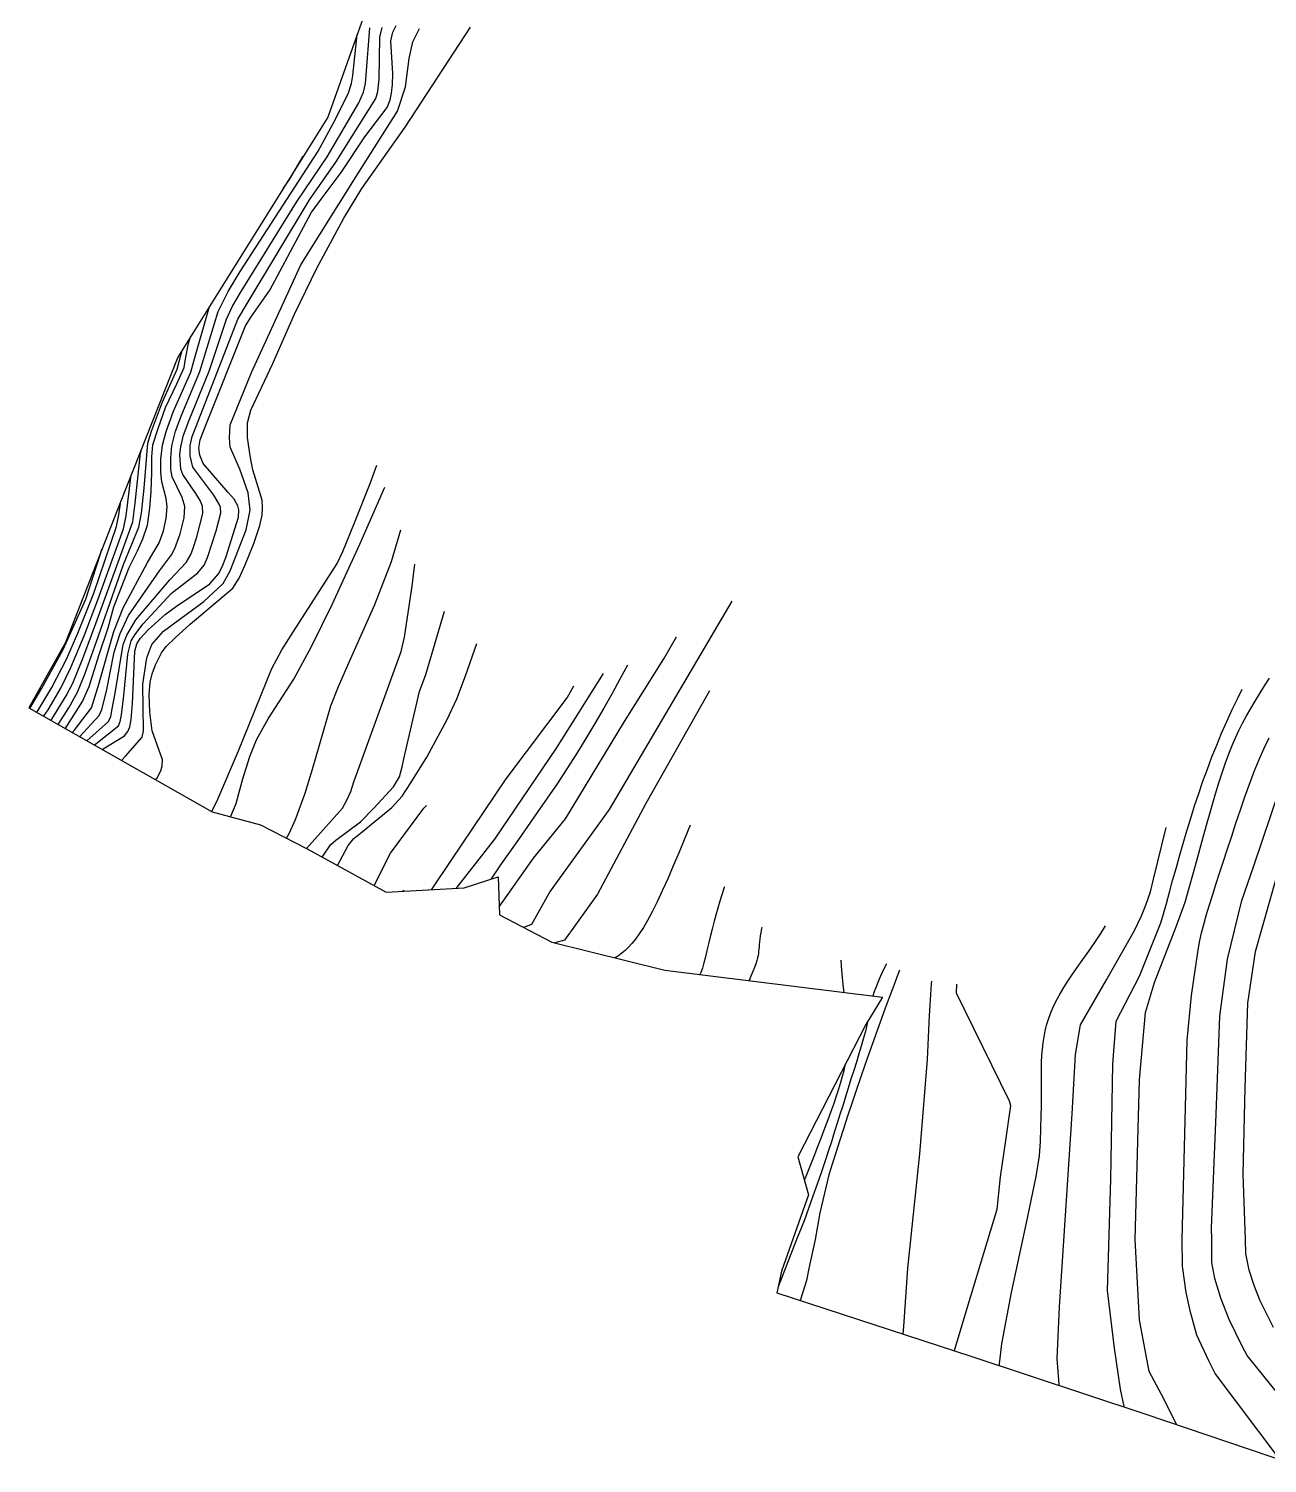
# Model space of a CAD drawing. Header units: metres. Extents: x 241192 to 243846, y 277833 to 281228.
# Drawn here: x 243411 to 243558.6, y 280921.7 to 281092.7 of the extents above; entities that cross this region are included whole.
import ezdxf

# ---------------------------------------------------------------- set-up
doc = ezdxf.new("R2010")
doc.units = ezdxf.units.M
for name, color, linetype in [('TERRAIN_BOUNDARY', 6, 'Continuous'), ('TERRAIN_CONTOUR_1M', 3, 'Continuous'), ('TERRAIN_CONTOUR_5M_SUPPLEMENT', 4, 'Continuous')]:
    doc.layers.add(name, color=color, linetype=linetype)

msp = doc.modelspace()

# ---------------------------------------------------------------- linework, layer by layer
at = {"layer": 'TERRAIN_BOUNDARY'}
msp.add_polyline3d([(243461.32, 281123.5, 0), (243446.6, 281082.14, 0), (243428.74, 281053.55, 0), (243421.85, 281036.17, 0), (243415.36, 281019.51, 0), (243410.96, 281011.72, 0), (243432.82, 280999.36, 0), (243438.57, 280997.78, 0), (243444.13, 280994.93, 0), (243453.58, 280989.76, 0), (243462.88, 280990.27, 0), (243466.92, 280991.59, 0), (243467.09, 280987.07, 0), (243473.33, 280983.8, 0), (243486.79, 280980.48, 0), (243512.73, 280977.24, 0), (243510.74, 280974.01, 0), (243502.65, 280958.23, 0), (243503.91, 280953.7, 0), (243500.69, 280944.62, 0), (243500.13, 280942.02, 0), (243523.24, 280934.48, 0), (243544, 280927.58, 0), (243561.37, 280921.7, 0)], dxfattribs=at)
at = {"layer": 'TERRAIN_CONTOUR_1M'}
for points in [[(243417.01, 281008.29, 12), (243419.37, 281010.81, 12), (243419.68, 281011.54, 12), (243420.22, 281013.73, 12), (243421.16, 281018.36, 12), (243421.86, 281020.59, 12), (243422.86, 281022.73, 12), (243426.56, 281028.07, 12), (243427.98, 281029.97, 12), (243428.39, 281030.72, 12), (243429, 281032.47, 12), (243429.49, 281034.37, 12), (243429.57, 281035.73, 12), (243429.24, 281036.81, 12), (243428.06, 281039.25, 12), (243427.9, 281040.13, 12), (243427.88, 281041.54, 12), (243428, 281042.96, 12), (243428.46, 281044.7, 12), (243429.21, 281046.71, 12), (243431.37, 281051.84, 12), (243433.56, 281058.96, 12), (243434.73, 281061.37, 12), (243436.18, 281063.75, 12), (243445.47, 281078.07, 12), (243447.25, 281081.36, 12), (243449.03, 281084.9, 12), (243449.43, 281086.13, 12), (243449.58, 281087.09, 12), (243450.1, 281091.98, 12)], [(243417.88, 281007.8, 13), (243420.45, 281010.12, 13), (243420.75, 281010.71, 13), (243420.9, 281011.6, 13), (243421.26, 281013.47, 13), (243422.22, 281019.28, 13), (243422.65, 281020.4, 13), (243423.72, 281022.24, 13), (243427.79, 281027, 13), (243429.71, 281029.07, 13), (243430.27, 281030.01, 13), (243430.55, 281030.75, 13), (243431, 281032.12, 13), (243431.7, 281034.91, 13), (243431.66, 281035.78, 13), (243431.41, 281036.43, 13), (243430.89, 281037.3, 13), (243429.31, 281039.55, 13), (243429.1, 281040.19, 13), (243428.98, 281041.92, 13), (243429.08, 281042.86, 13), (243429.4, 281044.24, 13), (243430.07, 281046.03, 13), (243432.45, 281051.87, 13), (243434.52, 281058.07, 13), (243435.26, 281059.6, 13), (243436.28, 281061.37, 13), (243442.88, 281072.01, 13), (243446.52, 281077.42, 13), (243450.29, 281083.86, 13), (243450.85, 281085.12, 13), (243451.09, 281086.16, 13), (243451.17, 281087.14, 13), (243451.63, 281092.78, 13)], [(243418.78, 281007.3, 14), (243421.65, 281009.61, 14), (243421.87, 281010.12, 14), (243422.01, 281010.89, 14), (243422.31, 281013.21, 14), (243422.78, 281018.12, 14), (243423.16, 281019.72, 14), (243423.62, 281020.45, 14), (243424.59, 281021.74, 14), (243427.94, 281025.35, 14), (243431.12, 281027.82, 14), (243431.87, 281028.76, 14), (243432.28, 281029.64, 14), (243433.32, 281032.83, 14), (243433.84, 281034.96, 14), (243433.81, 281035.65, 14), (243433.66, 281036.03, 14), (243433.01, 281037.08, 14), (243430.53, 281040.42, 14), (243430.21, 281041.78, 14), (243430.21, 281043, 14), (243430.44, 281044.07, 14), (243430.94, 281045.38, 14), (243435.87, 281058.06, 14), (243436.98, 281059.94, 14), (243444.41, 281072.29, 14), (243447.56, 281076.77, 14), (243452.32, 281084.34, 14), (243452.57, 281085.21, 14), (243452.74, 281086.68, 14), (243452.82, 281091.66, 14), (243453.09, 281092.82, 14)], [(243422.01, 281005.47, 16), (243422.48, 281005.98, 16), (243424.47, 281008.23, 16), (243424.66, 281008.98, 16), (243424.58, 281014.56, 16), (243425.04, 281017.69, 16), (243425.65, 281019.29, 16), (243427.03, 281020.89, 16), (243431.84, 281024.41, 16), (243434.13, 281026.54, 16), (243434.97, 281028.07, 16), (243436.88, 281032.96, 16), (243437.34, 281035.3, 16), (243437.11, 281037.36, 16), (243436.12, 281040.19, 16), (243434.97, 281042.79, 16), (243434.9, 281043.93, 16), (243434.97, 281045.46, 16), (243437.5, 281051.72, 16), (243443.38, 281064.55, 16), (243450.19, 281075.38, 16), (243454.93, 281082.86, 16), (243455.85, 281085.76, 16), (243456.3, 281089.12, 16), (243456.76, 281091.11, 16), (243457.53, 281092.71, 16)], [(243426.04, 281003.19, 17), (243426.26, 281003.4, 17), (243426.72, 281004.22, 17), (243426.88, 281004.84, 17), (243426.9, 281005.59, 17), (243426.71, 281006.1, 17), (243425.67, 281008.99, 17), (243425.38, 281011.24, 17), (243425.3, 281013.31, 17), (243425.43, 281014.81, 17), (243425.68, 281015.79, 17), (243426.07, 281016.87, 17), (243426.79, 281018.29, 17), (243427.35, 281019.03, 17), (243428.4, 281020.08, 17), (243430.22, 281021.71, 17), (243435.28, 281025.99, 17), (243436.03, 281027.21, 17), (243436.76, 281028.78, 17), (243437.78, 281031.31, 17), (243438.51, 281033.47, 17), (243438.77, 281034.71, 17), (243438.82, 281035.6, 17), (243438.78, 281036.48, 17), (243437.68, 281040.09, 17), (243437.36, 281041.79, 17), (243437.04, 281043.96, 17), (243437.04, 281045.71, 17), (243437.42, 281047.2, 17), (243440.01, 281052.69, 17), (243442.64, 281058.67, 17), (243445.31, 281064.13, 17), (243448.51, 281070.1, 17), (243450.68, 281073.62, 17), (243455.83, 281080.96, 17), (243463.6, 281092.84, 17)], [(243441.32, 281073.68, 11), (243442.03, 281074.72, 11), (243443.69, 281077.49, 11)], [(243416.14, 281008.79, 11), (243416.38, 281009.04, 11), (243418.43, 281011.74, 11), (243418.59, 281012.26, 11), (243419.24, 281014.3, 11), (243421.11, 281020.83, 11), (243422.21, 281023.67, 11), (243425.13, 281029.04, 11), (243426.51, 281031.42, 11), (243427.01, 281032.83, 11), (243427.35, 281034.3, 11), (243427.48, 281035.69, 11), (243427.35, 281036.68, 11), (243426.81, 281038.67, 11), (243426.71, 281039.83, 11), (243426.71, 281041.39, 11), (243426.91, 281043.06, 11), (243427.36, 281044.68, 11), (243428.22, 281047.08, 11), (243430.29, 281051.76, 11), (243430.64, 281053.07, 11), (243432.49, 281059.55, 11)], [(243414.44, 281009.75, 9), (243414.54, 281009.87, 9), (243415.73, 281011.73, 9), (243416.78, 281013.62, 9), (243417.65, 281015.77, 9), (243419.04, 281019.66, 9), (243422.26, 281028.82, 9), (243424.1, 281033.27, 9), (243424.41, 281034.95, 9), (243424.71, 281037.9, 9), (243425.17, 281043.3, 9), (243425.61, 281044.7, 9), (243426.89, 281048.21, 9), (243428.65, 281052.1, 9), (243428.94, 281053.18, 9), (243429.23, 281054.33, 9)], [(243413.6, 281010.22, 8), (243413.73, 281010.4, 8), (243415.44, 281013.17, 8), (243416.2, 281014.69, 8), (243417.4, 281017.63, 8), (243418.97, 281021.77, 8), (243423.35, 281033.92, 8), (243423.66, 281036.14, 8), (243424.3, 281042.13, 8), (243424.43, 281042.66, 8)], [(243432.79, 280999.38, 18), (243433.49, 281000.84, 18), (243435.95, 281006.6, 18), (243439.95, 281016.42, 18), (243441.12, 281018.67, 18), (243442.5, 281020.84, 18), (243447.74, 281028.95, 18), (243448.4, 281030.39, 18), (243449.78, 281033.77, 18), (243451.64, 281038.49, 18), (243452.46, 281040.65, 18)], [(243412.74, 281010.71, 7), (243413.27, 281011.5, 7), (243414.8, 281014.09, 7), (243415.99, 281016.55, 7), (243417.57, 281020.31, 7), (243419.19, 281024.59, 7), (243422.25, 281033.08, 7), (243422.56, 281034.61, 7), (243423.18, 281039.51, 7)], [(243435.01, 280998.76, 19), (243435.04, 280998.81, 19), (243435.68, 281000.34, 19), (243436.44, 281003.14, 19), (243437.33, 281005.94, 19), (243438.1, 281007.91, 19), (243439.49, 281010.43, 19), (243442.54, 281015.15, 19), (243444.68, 281019.04, 19), (243447.12, 281024.07, 19), (243450.44, 281031.26, 19), (243453.42, 281038.03, 19)], [(243411.93, 281011.17, 6), (243413.71, 281014.18, 6), (243415.49, 281017.63, 6), (243416.83, 281020.63, 6), (243418.73, 281025.4, 6), (243421.43, 281033.34, 6), (243421.69, 281034.75, 6), (243421.92, 281036.35, 6)], [(243441.68, 280996.19, 21), (243442, 280996.78, 21), (243442.75, 280998.42, 21), (243443.9, 281001.55, 21), (243444.79, 281004.42, 21), (243446.96, 281011.96, 21), (243447.9, 281014.3, 21), (243449.16, 281017.19, 21), (243452.22, 281024.05, 21), (243454.19, 281029.19, 21), (243455.33, 281032.97, 21)], [(243444.05, 280994.97, 22), (243444.75, 280995.73, 22), (243448.38, 280999.8, 22), (243448.88, 281000.72, 22), (243449.34, 281001.77, 22), (243449.73, 281002.92, 22), (243455.36, 281018.44, 22), (243455.74, 281020.17, 22), (243456.68, 281026.23, 22), (243457, 281028.86, 22)], [(243494.75, 281024.44, 31), (243480.16, 280999.61, 31), (243473.12, 280989.87, 31), (243470.88, 280985.93, 31), (243469.95, 280985.57, 31)], [(243445.92, 280993.95, 23), (243446.01, 280994.06, 23), (243446.94, 280995.43, 23), (243447.58, 280995.98, 23), (243450.49, 280998.17, 23), (243452.11, 280999.79, 23), (243454.44, 281002.33, 23), (243455.15, 281003.5, 23), (243455.48, 281004.69, 23), (243455.67, 281005.65, 23), (243457.53, 281013.7, 23), (243458.31, 281015.72, 23), (243460.52, 281023.27, 23)], [(243447.78, 280992.93, 24), (243449.04, 280995.32, 24), (243449.71, 280996.16, 24), (243450.69, 280996.98, 24), (243454.24, 280999.88, 24), (243455.46, 281001.22, 24), (243456.52, 281002.8, 24), (243458.4, 281005.84, 24), (243460.85, 281010.35, 24), (243461.98, 281012.82, 24), (243463.04, 281015.54, 24), (243464.39, 281019.41, 24)], [(243482.32, 281016.82, 29), (243481.47, 281015.22, 29), (243480.51, 281013.46, 29), (243479.5, 281011.68, 29), (243478.45, 281009.88, 29), (243477.37, 281008.08, 29), (243476.25, 281006.27, 29), (243475.1, 281004.48, 29), (243473.93, 281002.7, 29), (243472.75, 281000.96, 29), (243471.57, 280999.26, 29), (243470.43, 280997.61, 29), (243469.32, 280996.04, 29), (243468.27, 280994.54, 29), (243467.29, 280993.14, 29), (243466.41, 280991.84, 29), (243466.06, 280991.31, 29)], [(243479.44, 281015.85, 28), (243473.84, 281006.95, 28), (243466.46, 280996.07, 28), (243461.85, 280990.21, 28)], [(243547.81, 280926.3, 44), (243545.98, 280929.89, 44), (243544.52, 280932.65, 44), (243543.37, 280938.79, 44), (243542.83, 280948.37, 44), (243543.37, 280967.39, 44), (243544.06, 280975.41, 44), (243545.14, 280979.02, 44), (243547.75, 280985.76, 44), (243548.8, 280988.56, 44), (243549.28, 280990.27, 44), (243549.78, 280992.1, 44), (243550.3, 280993.99, 44), (243550.82, 280995.9, 44), (243551.34, 280997.77, 44), (243551.85, 280999.55, 44), (243552.33, 281001.2, 44), (243552.78, 281002.68, 44), (243553.21, 281004, 44), (243553.61, 281005.19, 44), (243554.01, 281006.26, 44), (243554.4, 281007.24, 44), (243554.8, 281008.16, 44), (243555.21, 281009.04, 44), (243555.65, 281009.9, 44), (243556.12, 281010.77, 44), (243556.62, 281011.64, 44), (243557.15, 281012.53, 44), (243557.69, 281013.43, 44), (243558.26, 281014.35, 44), (243558.85, 281015.29, 44)], [(243458.95, 280990.05, 27), (243461.31, 280993.56, 27), (243467.86, 281003.26, 27), (243475.12, 281012.95, 27), (243475.94, 281014.36, 27)], [(243492.09, 281013.78, 32), (243484.53, 281000.34, 32), (243478.75, 280989.55, 32), (243474.82, 280984.04, 32), (243473.65, 280983.72, 32)], [(243541.55, 280928.4, 43), (243541.53, 280928.47, 43), (243541.11, 280930.54, 43), (243540.38, 280935.43, 43), (243539.54, 280942.3, 43), (243539.96, 280955.56, 43), (243540.16, 280969.28, 43), (243540.58, 280974.39, 43), (243543.35, 280979.77, 43), (243545.91, 280986.12, 43), (243546.21, 280987.17, 43), (243546.56, 280988.43, 43), (243546.93, 280989.76, 43), (243547.31, 280991.15, 43), (243547.71, 280992.59, 43), (243548.13, 280994.06, 43), (243548.55, 280995.56, 43), (243549, 280997.06, 43), (243549.46, 280998.57, 43), (243549.93, 281000.06, 43), (243550.42, 281001.53, 43), (243550.92, 281002.99, 43), (243551.45, 281004.44, 43), (243551.99, 281005.88, 43), (243552.56, 281007.3, 43), (243553.15, 281008.72, 43), (243553.77, 281010.12, 43), (243554.41, 281011.52, 43), (243555.07, 281012.91, 43), (243555.59, 281013.95, 43)], [(243560.12, 280922.13, 46), (243552.37, 280932.39, 46), (243551.62, 280933.9, 46), (243550.2, 280936.99, 46), (243549.44, 280939.73, 46), (243548.91, 280942.05, 46), (243548.49, 280945.2, 46), (243548.46, 280948.37, 46), (243548.81, 280962.52, 46), (243549.03, 280972.12, 46), (243549.56, 280977.46, 46), (243550.06, 280980.99, 46), (243550.27, 280982.36, 46), (243550.39, 280983.15, 46), (243550.55, 280984, 46), (243550.76, 280984.92, 46), (243551.01, 280985.92, 46), (243551.32, 280987, 46), (243551.66, 280988.16, 46), (243552.05, 280989.39, 46), (243552.46, 280990.69, 46), (243552.91, 280992.05, 46), (243553.37, 280993.47, 46), (243553.85, 280994.94, 46), (243554.35, 280996.46, 46), (243554.86, 280998.01, 46), (243555.38, 280999.57, 46), (243555.91, 281001.13, 46), (243556.46, 281002.66, 46), (243557.03, 281004.15, 46), (243557.61, 281005.57, 46), (243558.2, 281006.92, 46), (243558.82, 281008.17, 46)], [(243564.65, 280924.06, 47), (243556.21, 280934.55, 47), (243555.62, 280935.59, 47), (243554.05, 280938.86, 47), (243553.05, 280941.4, 47), (243552.33, 280943.71, 47), (243551.99, 280945.65, 47), (243551.97, 280947.09, 47), (243551.99, 280948.37, 47), (243551.93, 280949.76, 47), (243552.51, 280963.32, 47), (243552.95, 280975, 47), (243553.86, 280981.79, 47), (243555.55, 280988.77, 47), (243556.93, 280992.77, 47), (243560.1, 281002.1, 47)], [(243489.8, 280997.75, 33), (243489.18, 280996.22, 33), (243488.48, 280994.54, 33), (243487.79, 280992.91, 33), (243487.12, 280991.37, 33), (243486.47, 280989.93, 33), (243485.85, 280988.61, 33), (243485.27, 280987.43, 33), (243484.72, 280986.41, 33), (243484.22, 280985.54, 33), (243483.74, 280984.8, 33), (243483.29, 280984.17, 33), (243482.86, 280983.64, 33), (243482.45, 280983.2, 33), (243482.05, 280982.82, 33), (243481.65, 280982.49, 33), (243481.26, 280982.19, 33), (243480.88, 280981.94, 33)], [(243533.79, 280930.97, 42), (243533.77, 280931.13, 42), (243533.53, 280934.15, 42), (243533.81, 280940.35, 42), (243535.34, 280963.35, 42), (243535.72, 280970.41, 42), (243536.34, 280973.94, 42), (243539.41, 280979.31, 42), (243542.78, 280985.22, 42), (243543.6, 280986.93, 42), (243544.16, 280988.35, 42), (243544.65, 280989.8, 42), (243545.02, 280991.33, 42), (243546.55, 280997.47, 42)], [(243559.34, 280937.9, 48), (243557.75, 280941.08, 48), (243557.03, 280942.9, 48), (243556.44, 280944.71, 48), (243556.05, 280946.69, 48), (243555.98, 280948.37, 48), (243555.73, 280956.15, 48), (243555.96, 280966.47, 48), (243556.27, 280976.55, 48), (243557.19, 280982.69, 48), (243559.69, 280991.5, 48)], [(243455.59, 280989.87, 26), (243455.68, 280989.99, 26)], [(243493.89, 280990.42, 34), (243493.87, 280990.34, 34), (243493.54, 280989.32, 34), (243493.22, 280988.3, 34), (243492.93, 280987.29, 34), (243492.65, 280986.31, 34), (243492.41, 280985.37, 34), (243492.19, 280984.46, 34), (243491.99, 280983.61, 34), (243491.8, 280982.8, 34), (243491.62, 280982.05, 34), (243491.44, 280981.36, 34), (243491.26, 280980.73, 34), (243491.06, 280980.18, 34), (243490.96, 280979.96, 34)], [(243526.69, 280933.33, 41), (243526.67, 280933.57, 41), (243526.93, 280935.93, 41), (243528.12, 280942.07, 41), (243529.88, 280950.37, 41), (243531.06, 280955.89, 41), (243531.45, 280958.35, 41), (243531.55, 280960.07, 41), (243531.61, 280961.63, 41), (243531.64, 280963.06, 41), (243531.66, 280964.35, 41), (243531.66, 280965.54, 41), (243531.66, 280966.63, 41), (243531.66, 280967.64, 41), (243531.67, 280968.58, 41), (243531.69, 280969.46, 41), (243531.73, 280970.29, 41), (243531.79, 280971.07, 41), (243531.87, 280971.82, 41), (243531.98, 280972.54, 41), (243532.12, 280973.24, 41), (243532.29, 280973.93, 41), (243532.5, 280974.62, 41), (243532.75, 280975.31, 41), (243533.04, 280976, 41), (243533.38, 280976.72, 41), (243533.78, 280977.45, 41), (243534.22, 280978.22, 41), (243534.73, 280979.03, 41), (243535.29, 280979.88, 41), (243535.92, 280980.78, 41), (243536.59, 280981.73, 41), (243537.3, 280982.73, 41), (243538.03, 280983.77, 41), (243538.76, 280984.86, 41), (243539.32, 280985.74, 41)], [(243508.16, 280977.81, 36), (243508.09, 280978.4, 36), (243508.01, 280979.18, 36), (243507.92, 280980.03, 36), (243507.83, 280980.95, 36), (243507.78, 280981.68, 36)], [(243513.19, 280981.22, 37), (243512.97, 280980.78, 37), (243512.61, 280980.05, 37), (243512.32, 280979.4, 37), (243512.08, 280978.82, 37), (243511.88, 280978.3, 37), (243511.71, 280977.82, 37), (243511.58, 280977.39, 37), (243511.58, 280977.38, 37)], [(243514.77, 280980.48, 38), (243514.55, 280979.95, 38), (243514.22, 280979.07, 38), (243513.86, 280978.12, 38), (243513.47, 280977.08, 38), (243513.05, 280975.95, 38), (243512.61, 280974.72, 38), (243512.14, 280973.42, 38), (243511.65, 280972.05, 38), (243511.15, 280970.62, 38), (243510.63, 280969.15, 38), (243510.11, 280967.65, 38), (243509.59, 280966.13, 38), (243509.08, 280964.6, 38), (243508.57, 280963.07, 38), (243508.07, 280961.57, 38), (243507.6, 280960.11, 38), (243507.15, 280958.7, 38), (243506.72, 280957.36, 38), (243506.33, 280956.1, 38), (243505.26, 280951.56, 38), (243504.68, 280948.37, 38), (243503.96, 280944.9, 38), (243503.65, 280943.47, 38), (243503.21, 280942.08, 38), (243502.92, 280941.11, 38)], [(243518.57, 280979.17, 39), (243518.53, 280978.85, 39), (243518.43, 280977.57, 39), (243518.35, 280976.31, 39), (243518.3, 280975.07, 39), (243518.05, 280969.83, 39), (243517.12, 280958.58, 39), (243515.69, 280944.96, 39), (243515.24, 280938, 39), (243515.14, 280937.12, 39)], [(243510.95, 280974.36, 37), (243510.94, 280974.31, 37), (243510.81, 280973.71, 37), (243510.64, 280973.03, 37), (243510.43, 280972.26, 37), (243510.18, 280971.41, 37), (243509.91, 280970.49, 37), (243509.61, 280969.52, 37), (243509.29, 280968.51, 37), (243508.97, 280967.47, 37), (243508.64, 280966.41, 37), (243508.3, 280965.36, 37), (243507.98, 280964.32, 37), (243507.65, 280963.28, 37), (243507.32, 280962.22, 37), (243506.98, 280961.14, 37), (243506.63, 280960.03, 37), (243506.25, 280958.87, 37), (243505.84, 280957.64, 37), (243505.4, 280956.34, 37), (243504.92, 280954.97, 37), (243504.42, 280953.53, 37), (243503.9, 280952.07, 37), (243503.37, 280950.6, 37), (243502.46, 280948.37, 37), (243500.28, 280942.74, 37)], [(243503.42, 280955.46, 36), (243503.62, 280955.94, 36), (243504.1, 280957.13, 36), (243504.58, 280958.31, 36), (243505.03, 280959.45, 36), (243505.46, 280960.57, 36), (243505.87, 280961.65, 36), (243506.26, 280962.68, 36), (243506.62, 280963.68, 36), (243506.95, 280964.62, 36), (243507.25, 280965.51, 36), (243507.52, 280966.35, 36), (243507.76, 280967.13, 36), (243507.97, 280967.84, 36), (243508.15, 280968.5, 36), (243508.29, 280969.11, 36), (243508.35, 280969.34, 36)]]:
    msp.add_polyline3d(points, dxfattribs=at)
at = {"layer": 'TERRAIN_CONTOUR_5M_SUPPLEMENT'}
for points in [[(243419.7, 281006.77, 15), (243420.03, 281006.98, 15), (243422.39, 281008.42, 15), (243422.77, 281008.92, 15), (243423, 281009.49, 15), (243423.18, 281010.34, 15), (243423.32, 281012.26, 15), (243423.62, 281018.48, 15), (243423.84, 281019.37, 15), (243424.24, 281020, 15), (243425.21, 281021.04, 15), (243427.21, 281022.88, 15), (243428.58, 281023.84, 15), (243432.56, 281026.51, 15), (243433.57, 281027.7, 15), (243434.03, 281028.56, 15), (243434.44, 281029.66, 15), (243435.95, 281034.46, 15), (243436.01, 281035.35, 15), (243435.9, 281035.81, 15), (243435.44, 281036.59, 15), (243434.73, 281037.41, 15), (243431.77, 281040.87, 15), (243431.35, 281041.87, 15), (243431.25, 281042.74, 15), (243431.4, 281043.69, 15), (243432.01, 281045.23, 15), (243436.79, 281057.27, 15), (243437.48, 281058.32, 15), (243439.68, 281061.5, 15), (243444.64, 281070.73, 15), (243445.93, 281072.51, 15), (243448.22, 281075.55, 15), (243451.02, 281079.78, 15), (243453.67, 281083.29, 15), (243454.03, 281084.2, 15), (243454.2, 281085, 15), (243454.32, 281086.04, 15), (243454.34, 281087.3, 15), (243454.14, 281091.24, 15), (243454.36, 281092.26, 15), (243454.76, 281093.07, 15)], [(243415.32, 281009.25, 10), (243417.38, 281012.48, 10), (243418.15, 281014.3, 10), (243419.39, 281018.21, 10), (243420.44, 281021.27, 10), (243421.11, 281023.76, 10), (243422.92, 281028.48, 10), (243423.94, 281030.45, 10), (243424.55, 281031.89, 10), (243425.13, 281033.5, 10), (243425.38, 281035.53, 10), (243425.54, 281037.51, 10), (243425.65, 281039.77, 10), (243425.65, 281041.65, 10), (243425.76, 281043.08, 10), (243426.37, 281045.01, 10), (243427.25, 281047.55, 10), (243428.63, 281050.36, 10), (243429.47, 281052.28, 10), (243429.64, 281053.32, 10), (243430.02, 281055.14, 10), (243430.23, 281055.94, 10)], [(243411.09, 281011.64, 5), (243411.09, 281011.64, 5), (243412.52, 281014.09, 5), (243415.08, 281018.69, 5), (243417.75, 281024.68, 5), (243419.49, 281029.99, 5), (243419.69, 281030.63, 5)], [(243467.05, 280988.03, 30), (243471.12, 280993.84, 30), (243474.95, 280998.52, 30), (243481.97, 281010.12, 30), (243486.66, 281017.57, 30), (243488.16, 281020.2, 30)], [(243452.12, 280990.55, 25), (243454.08, 280994.4, 25), (243458.05, 280999.78, 25), (243458.36, 281000.08, 25)], [(243498.33, 280985.58, 35), (243498.3, 280985.43, 35), (243498.22, 280984.97, 35), (243498.16, 280984.56, 35), (243498.11, 280984.18, 35), (243498.07, 280983.84, 35), (243498.04, 280983.53, 35), (243498.01, 280983.25, 35), (243497.99, 280982.98, 35), (243497.96, 280982.74, 35), (243497.93, 280982.48, 35), (243497.89, 280982.22, 35), (243497.82, 280981.93, 35), (243497.73, 280981.61, 35), (243497.62, 280981.24, 35), (243497.46, 280980.8, 35), (243497.27, 280980.3, 35), (243497.04, 280979.74, 35), (243496.82, 280979.23, 35)], [(243521.55, 280978.81, 40), (243521.52, 280977.79, 40), (243527.83, 280964.9, 40), (243528, 280964.34, 40), (243527.37, 280960.18, 40), (243526.75, 280955.85, 40), (243526.34, 280951.96, 40), (243522.79, 280940.16, 40), (243521.25, 280935.12, 40)]]:
    msp.add_polyline3d(points, dxfattribs=at)

doc.saveas('drawing.dxf')
